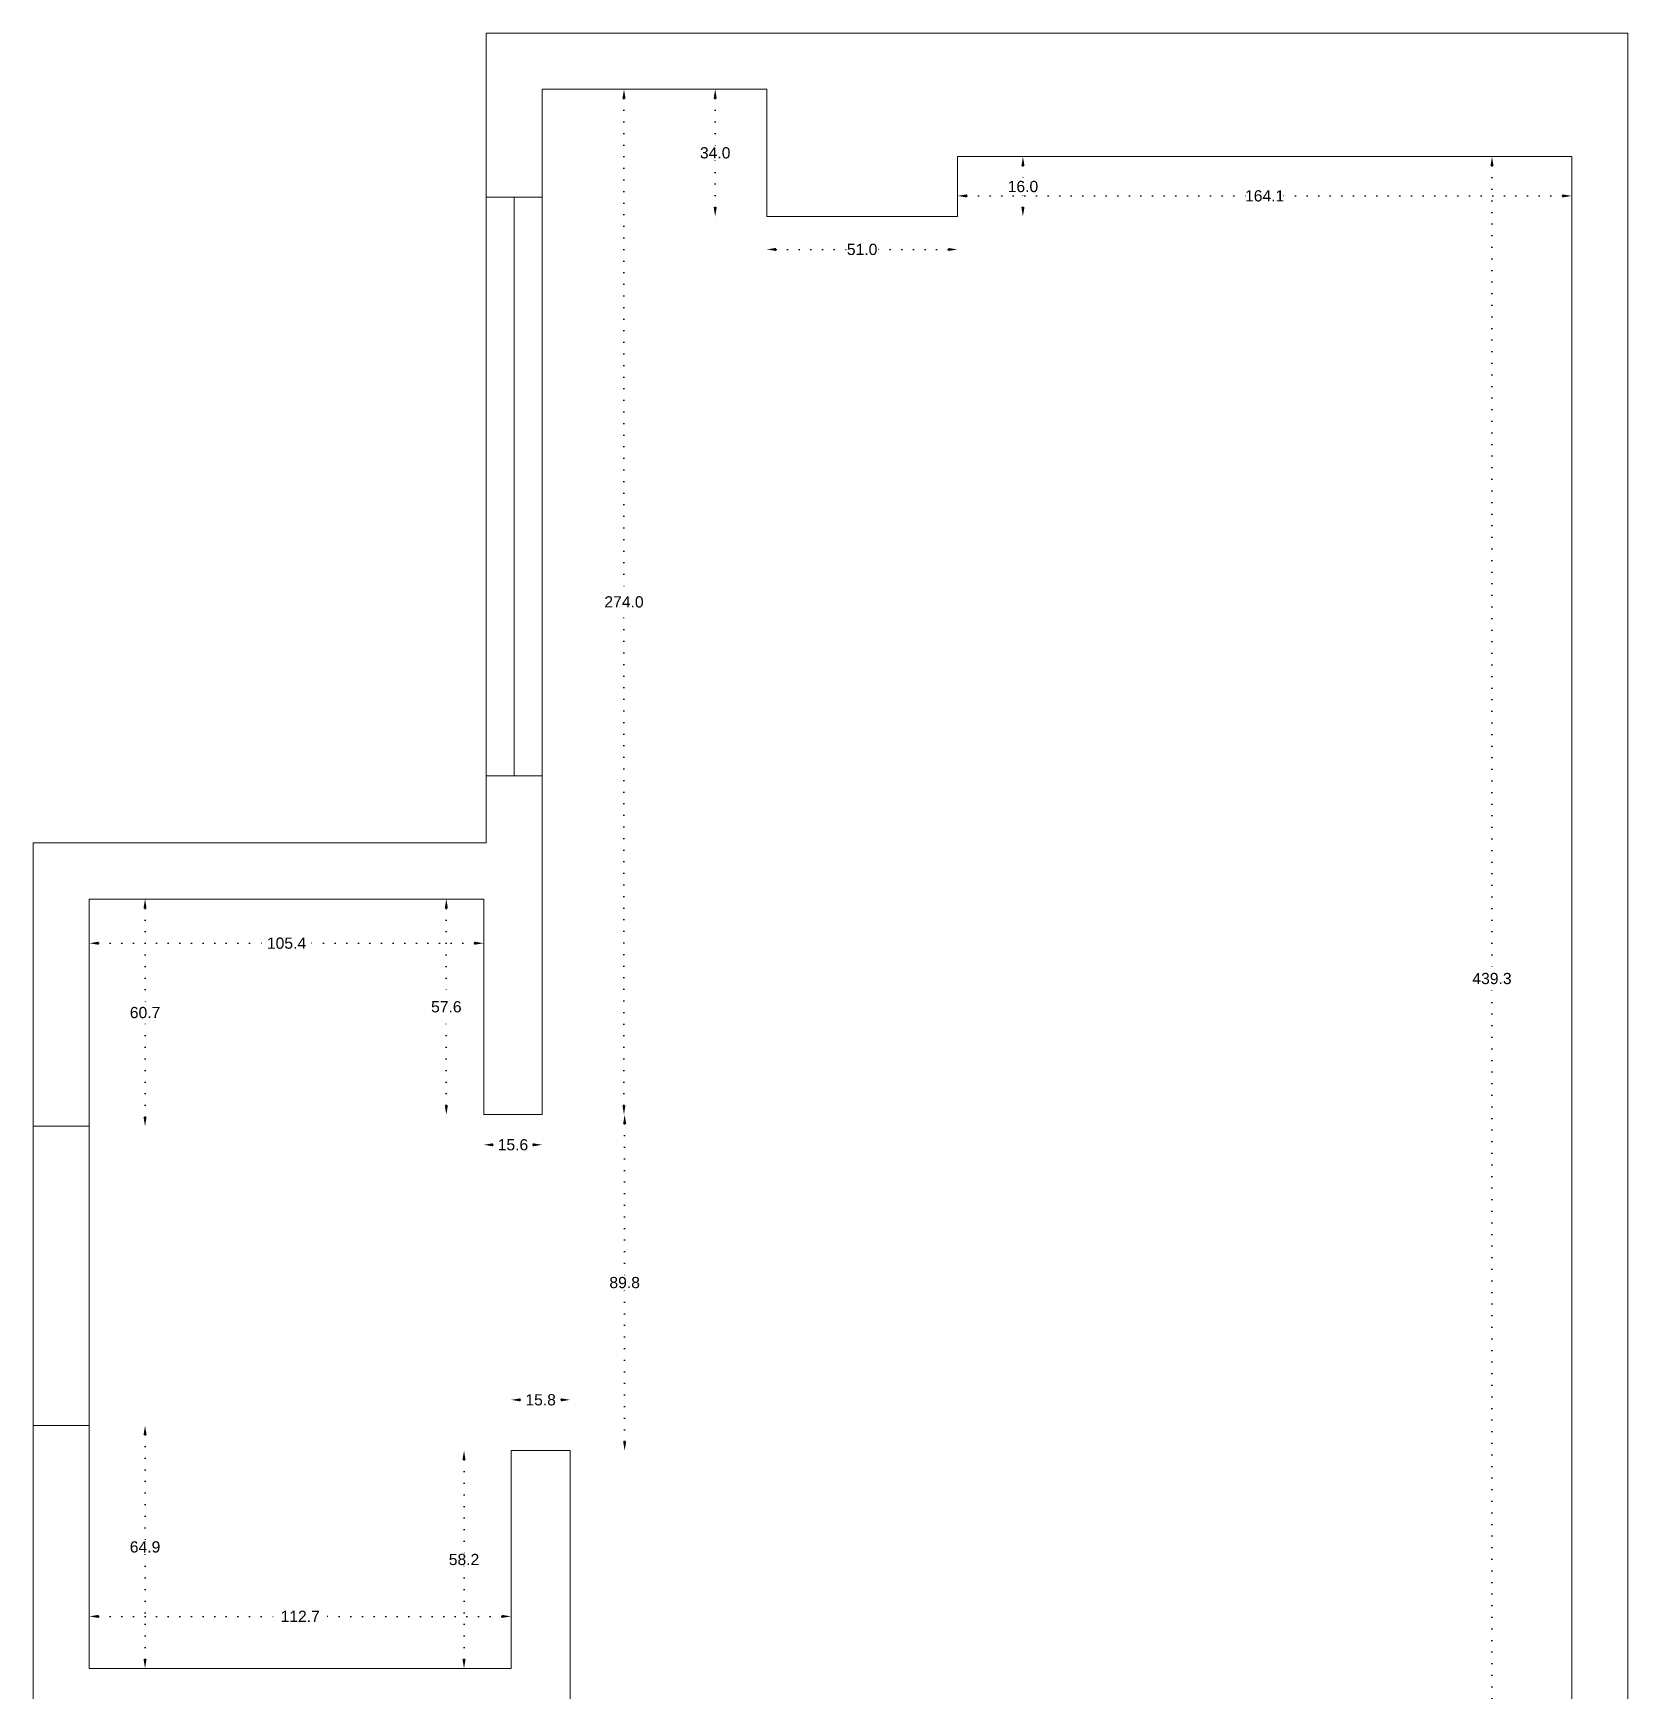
# Model space of a CAD drawing. Header units: centimetres. Extents: x 31 to 5445, y 74 to 2139.
# Drawn here: x 2190.2 to 2616.3, y 345.5 to 788.5 of the extents above; entities that cross this region are included whole.
import ezdxf

# ---------------------------------------------------------------- set-up
doc = ezdxf.new("R2010")
doc.units = ezdxf.units.CM
doc.header["$MEASUREMENT"] = 0
doc.linetypes.add('ACAD_ISO07W100', pattern=[3, 0, -3])
doc.styles.get("Standard").update_dxf_attribs({"font": 'arial.ttf'})
doc.dimstyles.get("Standard").update_dxf_attribs({"dimtxt": 3, "dimasz": 2.5, "dimexe": 0.18, "dimexo": 0.0625, "dimgap": 0.09, "dimtad": 0, "dimtih": 1, "dimtoh": 1, "dimdec": 1, "dimzin": 0, "dimdsep": 46, "dimtxsty": 'Standard', "dimcen": 0.09, "dimse1": 1, "dimse2": 1, "dimadec": 0, "dimazin": 0, "dimtfac": 1, "dimtdec": 1, "dimtofl": 0, "dimtmove": 0, "dimatfit": 3, "dimfxl": 1, "dimtolj": 1, "dimtzin": 0, "dimarcsym": 0})

# ---------------------------------------------------------------- blocks, each defined once
blk = doc.blocks.new('*D20')
at = {"color": 0, "linetype": 'ACAD_ISO07W100', "lineweight": -2, "transparency": 16777216}
for p, q in [((2580, 752.98), (2580, 537.45)), ((2580, 318.68), (2580, 534.21))]:
    blk.add_line(p, q, dxfattribs=at)
at = {"color": 0, "transparency": 16777216}
for points in [[(2579.58, 752.98), (2580.42, 752.98), (2580, 755.48)], [(2579.58, 318.68), (2580.42, 318.68), (2580, 316.18)]]:
    blk.add_solid(points, dxfattribs=at)
at = {"layer": 'Defpoints', "color": 0, "transparency": 16777216}
for p in [(2601.3, 755.48), (2580, 316.18), (2601.3, 316.18)]:
    blk.add_point(p, dxfattribs=at)
at = {"color": 0, "lineweight": 20, "transparency": 16777216, "insert": (2580, 535.83), "char_height": 3, "attachment_point": 5}
blk.add_mtext('\\A1;439.3', dxfattribs=at)
blk = doc.blocks.new('*D21')
at = {"color": 0, "linetype": 'ACAD_ISO07W100', "lineweight": -2, "transparency": 16777216}
for p, q in [((2439.7, 744.98), (2514.53, 744.98)), ((2598.8, 744.98), (2523.97, 744.98))]:
    blk.add_line(p, q, dxfattribs=at)
at = {"color": 0, "transparency": 16777216}
for points in [[(2439.7, 745.4), (2439.7, 744.57), (2437.2, 744.98)], [(2598.8, 745.4), (2598.8, 744.57), (2601.3, 744.98)]]:
    blk.add_solid(points, dxfattribs=at)
at = {"layer": 'Defpoints', "color": 0, "transparency": 16777216}
for p in [(2437.2, 755.48), (2601.3, 755.48), (2601.3, 744.98)]:
    blk.add_point(p, dxfattribs=at)
at = {"color": 0, "lineweight": 20, "transparency": 16777216, "insert": (2519.25, 744.98), "char_height": 3, "attachment_point": 5}
blk.add_mtext('\\A1;164.1', dxfattribs=at)
blk = doc.blocks.new('*D22')
at = {"color": 0, "linetype": 'ACAD_ISO07W100', "lineweight": -2, "transparency": 16777216}
for p, q in [((2454.67, 752.98), (2454.67, 749.1)), ((2454.67, 741.98), (2454.67, 745.86))]:
    blk.add_line(p, q, dxfattribs=at)
at = {"color": 0, "transparency": 16777216}
for points in [[(2454.25, 752.98), (2455.08, 752.98), (2454.67, 755.48)], [(2454.25, 741.98), (2455.08, 741.98), (2454.67, 739.48)]]:
    blk.add_solid(points, dxfattribs=at)
at = {"layer": 'Defpoints', "color": 0, "transparency": 16777216}
for p in [(2437.2, 755.48), (2454.67, 755.48), (2437.2, 739.48)]:
    blk.add_point(p, dxfattribs=at)
at = {"color": 0, "lineweight": 20, "transparency": 16777216, "insert": (2454.67, 747.48), "char_height": 3, "attachment_point": 5}
blk.add_mtext('\\A1;16.0', dxfattribs=at)
blk = doc.blocks.new('*D23')
at = {"color": 0, "linetype": 'ACAD_ISO07W100', "lineweight": -2, "transparency": 16777216}
for p, q in [((2388.7, 730.67), (2407.72, 730.67)), ((2434.7, 730.67), (2415.68, 730.67))]:
    blk.add_line(p, q, dxfattribs=at)
at = {"color": 0, "transparency": 16777216}
for points in [[(2388.7, 731.09), (2388.7, 730.26), (2386.2, 730.67)], [(2434.7, 731.09), (2434.7, 730.26), (2437.2, 730.67)]]:
    blk.add_solid(points, dxfattribs=at)
at = {"layer": 'Defpoints', "color": 0, "transparency": 16777216}
for p in [(2386.2, 739.48), (2437.2, 739.48), (2437.2, 730.67)]:
    blk.add_point(p, dxfattribs=at)
at = {"color": 0, "lineweight": 20, "transparency": 16777216, "insert": (2411.7, 730.67), "char_height": 3, "attachment_point": 5}
blk.add_mtext('\\A1;51.0', dxfattribs=at)
blk = doc.blocks.new('*D24')
at = {"color": 0, "linetype": 'ACAD_ISO07W100', "lineweight": -2, "transparency": 16777216}
for p, q in [((2372.44, 770.98), (2372.44, 758.1)), ((2372.44, 741.98), (2372.44, 754.86))]:
    blk.add_line(p, q, dxfattribs=at)
at = {"color": 0, "transparency": 16777216}
for points in [[(2372.02, 770.98), (2372.86, 770.98), (2372.44, 773.48)], [(2372.02, 741.98), (2372.86, 741.98), (2372.44, 739.48)]]:
    blk.add_solid(points, dxfattribs=at)
at = {"layer": 'Defpoints', "color": 0, "transparency": 16777216}
for p in [(2372.44, 773.48), (2386.2, 773.48), (2386.2, 739.48)]:
    blk.add_point(p, dxfattribs=at)
at = {"color": 0, "lineweight": 20, "transparency": 16777216, "insert": (2372.44, 756.48), "char_height": 3, "attachment_point": 5}
blk.add_mtext('\\A1;34.0', dxfattribs=at)
blk = doc.blocks.new('*D25')
at = {"color": 0, "linetype": 'ACAD_ISO07W100', "lineweight": -2, "transparency": 16777216}
for p, q in [((2348.07, 770.98), (2348.07, 638.1)), ((2348.07, 501.98), (2348.07, 634.86))]:
    blk.add_line(p, q, dxfattribs=at)
at = {"color": 0, "transparency": 16777216}
for points in [[(2347.65, 770.98), (2348.48, 770.98), (2348.07, 773.48)], [(2347.65, 501.98), (2348.48, 501.98), (2348.07, 499.48)]]:
    blk.add_solid(points, dxfattribs=at)
at = {"layer": 'Defpoints', "color": 0, "transparency": 16777216}
for p in [(2326.2, 773.48), (2348.07, 773.48), (2326.2, 499.48)]:
    blk.add_point(p, dxfattribs=at)
at = {"color": 0, "lineweight": 20, "transparency": 16777216, "insert": (2348.07, 636.48), "char_height": 3, "attachment_point": 5}
blk.add_mtext('\\A1;274.0', dxfattribs=at)
blk = doc.blocks.new('*D28')
at = {"color": 0, "linetype": 'ACAD_ISO07W100', "lineweight": -2, "transparency": 16777216}
for p, q in [((2348.25, 496.98), (2348.25, 456.2)), ((2348.25, 412.18), (2348.25, 452.96))]:
    blk.add_line(p, q, dxfattribs=at)
at = {"color": 0, "transparency": 16777216}
for points in [[(2347.83, 496.98), (2348.66, 496.98), (2348.25, 499.48)], [(2347.83, 412.18), (2348.66, 412.18), (2348.25, 409.68)]]:
    blk.add_solid(points, dxfattribs=at)
at = {"layer": 'Defpoints', "color": 0, "transparency": 16777216}
for p in [(2325.8, 499.48), (2348.25, 499.48), (2325.8, 409.68)]:
    blk.add_point(p, dxfattribs=at)
at = {"color": 0, "lineweight": 20, "transparency": 16777216, "insert": (2348.25, 454.58), "char_height": 3, "attachment_point": 5}
blk.add_mtext('\\A1;89.8', dxfattribs=at)
blk = doc.blocks.new('*D29')
at = {"color": 0, "linetype": 'ACAD_ISO07W100', "lineweight": -2, "transparency": 16777216}
for p, q in [((2320.4, 423.25), (2321.95, 423.25)), ((2331.2, 423.25), (2329.65, 423.25))]:
    blk.add_line(p, q, dxfattribs=at)
at = {"color": 0, "transparency": 16777216}
for points in [[(2320.4, 423.66), (2320.4, 422.83), (2317.9, 423.25)], [(2331.2, 423.66), (2331.2, 422.83), (2333.7, 423.25)]]:
    blk.add_solid(points, dxfattribs=at)
at = {"layer": 'Defpoints', "color": 0, "transparency": 16777216}
for p in [(2333.7, 423.25), (2317.9, 409.68), (2333.7, 409.68)]:
    blk.add_point(p, dxfattribs=at)
at = {"color": 0, "lineweight": 20, "transparency": 16777216, "insert": (2325.8, 423.25), "char_height": 3, "attachment_point": 5}
blk.add_mtext('\\A1;15.8', dxfattribs=at)
blk = doc.blocks.new('*D30')
at = {"color": 0, "linetype": 'ACAD_ISO07W100', "lineweight": -2, "transparency": 16777216}
for p, q in [((2313.1, 491.41), (2314.56, 491.41)), ((2323.7, 491.41), (2322.24, 491.41))]:
    blk.add_line(p, q, dxfattribs=at)
at = {"color": 0, "transparency": 16777216}
for points in [[(2313.1, 491.82), (2313.1, 490.99), (2310.6, 491.41)], [(2323.7, 491.82), (2323.7, 490.99), (2326.2, 491.41)]]:
    blk.add_solid(points, dxfattribs=at)
at = {"layer": 'Defpoints', "color": 0, "transparency": 16777216}
for p in [(2310.6, 499.48), (2326.2, 499.48), (2326.2, 491.41)]:
    blk.add_point(p, dxfattribs=at)
at = {"color": 0, "lineweight": 20, "transparency": 16777216, "insert": (2318.4, 491.41), "char_height": 3, "attachment_point": 5}
blk.add_mtext('\\A1;15.6', dxfattribs=at)
blk = doc.blocks.new('*D31')
at = {"color": 0, "linetype": 'ACAD_ISO07W100', "lineweight": -2, "transparency": 16777216}
for p, q in [((2300.6, 554.58), (2300.6, 529.9)), ((2300.6, 501.98), (2300.6, 526.66))]:
    blk.add_line(p, q, dxfattribs=at)
at = {"color": 0, "transparency": 16777216}
for points in [[(2300.18, 554.58), (2301.02, 554.58), (2300.6, 557.08)], [(2300.18, 501.98), (2301.02, 501.98), (2300.6, 499.48)]]:
    blk.add_solid(points, dxfattribs=at)
at = {"layer": 'Defpoints', "color": 0, "transparency": 16777216}
for p in [(2300.6, 557.08), (2310.6, 557.08), (2310.6, 499.48)]:
    blk.add_point(p, dxfattribs=at)
at = {"color": 0, "lineweight": 20, "transparency": 16777216, "insert": (2300.6, 528.28), "char_height": 3, "attachment_point": 5}
blk.add_mtext('\\A1;57.6', dxfattribs=at)
blk = doc.blocks.new('*D32')
at = {"color": 0, "linetype": 'ACAD_ISO07W100', "lineweight": -2, "transparency": 16777216}
for p, q in [((2207.7, 545.28), (2252.9, 545.28)), ((2308.1, 545.28), (2262.9, 545.28))]:
    blk.add_line(p, q, dxfattribs=at)
at = {"color": 0, "transparency": 16777216}
for points in [[(2207.7, 545.7), (2207.7, 544.87), (2205.2, 545.28)], [(2308.1, 545.7), (2308.1, 544.87), (2310.6, 545.28)]]:
    blk.add_solid(points, dxfattribs=at)
at = {"layer": 'Defpoints', "color": 0, "transparency": 16777216}
for p in [(2205.2, 557.08), (2310.6, 557.08), (2310.6, 545.28)]:
    blk.add_point(p, dxfattribs=at)
at = {"color": 0, "lineweight": 20, "transparency": 16777216, "insert": (2257.9, 545.28), "char_height": 3, "attachment_point": 5}
blk.add_mtext('\\A1;105.4', dxfattribs=at)
blk = doc.blocks.new('*D33')
at = {"color": 0, "linetype": 'ACAD_ISO07W100', "lineweight": -2, "transparency": 16777216}
for p, q in [((2220.1, 554.58), (2220.1, 528.35)), ((2220.1, 498.88), (2220.1, 525.11))]:
    blk.add_line(p, q, dxfattribs=at)
at = {"color": 0, "transparency": 16777216}
for points in [[(2219.68, 554.58), (2220.51, 554.58), (2220.1, 557.08)], [(2219.68, 498.88), (2220.51, 498.88), (2220.1, 496.38)]]:
    blk.add_solid(points, dxfattribs=at)
at = {"layer": 'Defpoints', "color": 0, "transparency": 16777216}
for p in [(2205.2, 557.08), (2205.2, 496.38), (2220.1, 496.38)]:
    blk.add_point(p, dxfattribs=at)
at = {"color": 0, "lineweight": 20, "transparency": 16777216, "insert": (2220.1, 526.73), "char_height": 3, "attachment_point": 5}
blk.add_mtext('\\A1;60.7', dxfattribs=at)
blk = doc.blocks.new('*D34')
at = {"color": 0, "linetype": 'ACAD_ISO07W100', "lineweight": -2, "transparency": 16777216}
for p, q in [((2220.1, 413.88), (2220.1, 385.55)), ((2220.1, 353.98), (2220.1, 382.31))]:
    blk.add_line(p, q, dxfattribs=at)
at = {"color": 0, "transparency": 16777216}
for points in [[(2219.68, 413.88), (2220.51, 413.88), (2220.1, 416.38)], [(2219.68, 353.98), (2220.51, 353.98), (2220.1, 351.48)]]:
    blk.add_solid(points, dxfattribs=at)
at = {"layer": 'Defpoints', "color": 0, "transparency": 16777216}
for p in [(2205.2, 416.38), (2205.2, 351.48), (2220.1, 351.48)]:
    blk.add_point(p, dxfattribs=at)
at = {"color": 0, "lineweight": 20, "transparency": 16777216, "insert": (2220.1, 383.93), "char_height": 3, "attachment_point": 5}
blk.add_mtext('\\A1;64.9', dxfattribs=at)
blk = doc.blocks.new('*D35')
at = {"color": 0, "linetype": 'ACAD_ISO07W100', "lineweight": -2, "transparency": 16777216}
for p, q in [((2207.7, 365.39), (2256.54, 365.39)), ((2315.4, 365.39), (2266.56, 365.39))]:
    blk.add_line(p, q, dxfattribs=at)
at = {"color": 0, "transparency": 16777216}
for points in [[(2207.7, 365.8), (2207.7, 364.97), (2205.2, 365.39)], [(2315.4, 365.8), (2315.4, 364.97), (2317.9, 365.39)]]:
    blk.add_solid(points, dxfattribs=at)
at = {"layer": 'Defpoints', "color": 0, "transparency": 16777216}
for p in [(2317.9, 365.39), (2205.2, 351.48), (2317.9, 351.48)]:
    blk.add_point(p, dxfattribs=at)
at = {"color": 0, "lineweight": 20, "transparency": 16777216, "insert": (2261.55, 365.39), "char_height": 3, "attachment_point": 5}
blk.add_mtext('\\A1;112.7', dxfattribs=at)
blk = doc.blocks.new('*D19')
at = {"color": 0, "linetype": 'ACAD_ISO07W100', "lineweight": -2, "transparency": 16777216}
for p, q in [((2305.33, 407.18), (2305.33, 382.2)), ((2305.33, 353.98), (2305.33, 378.96))]:
    blk.add_line(p, q, dxfattribs=at)
at = {"color": 0, "transparency": 16777216}
for points in [[(2304.91, 407.18), (2305.74, 407.18), (2305.33, 409.68)], [(2304.91, 353.98), (2305.74, 353.98), (2305.33, 351.48)]]:
    blk.add_solid(points, dxfattribs=at)
at = {"layer": 'Defpoints', "color": 0, "transparency": 16777216}
for p in [(2305.33, 409.68), (2317.9, 409.68), (2317.9, 351.48)]:
    blk.add_point(p, dxfattribs=at)
at = {"color": 0, "lineweight": 20, "transparency": 16777216, "insert": (2305.33, 380.58), "char_height": 3, "attachment_point": 5}
blk.add_mtext('\\A1;58.2', dxfattribs=at)

msp = doc.modelspace()

# ---------------------------------------------------------------- linework, layer by layer
at = {"lineweight": 20}
for p, q in [((2616.3, 788.48), (2311.2, 788.48)), ((2311.2, 788.48), (2311.2, 572.08)), ((2616.3, 290.58), (2616.3, 788.48)), ((2386.2, 773.48), (2326.2, 773.48)), ((2326.2, 773.48), (2326.2, 499.48)), ((2326.2, 773.48), (2326.2, 744.68)), ((2386.2, 739.48), (2386.2, 773.48)), ((2601.3, 755.48), (2437.2, 755.48)), ((2437.2, 755.48), (2437.2, 739.48)), ((2601.3, 316.18), (2601.3, 755.48)), ((2326.2, 744.68), (2311.2, 744.68)), ((2311.2, 744.68), (2311.2, 589.98)), ((2318.7, 744.68), (2318.7, 589.98)), ((2437.2, 739.48), (2386.2, 739.48)), ((2311.2, 589.98), (2326.2, 589.98)), ((2311.2, 572.08), (2190.2, 572.08)), ((2190.2, 572.08), (2190.2, 336.48)), ((2310.6, 557.08), (2205.2, 557.08)), ((2205.2, 557.08), (2205.2, 496.38)), ((2310.6, 499.48), (2310.6, 557.08)), ((2205.2, 496.38), (2190.2, 496.38)), ((2205.2, 496.38), (2205.2, 416.38)), ((2326.2, 499.48), (2310.6, 499.48)), ((2205.2, 416.38), (2190.2, 416.38)), ((2205.2, 416.38), (2205.2, 351.48)), ((2317.9, 351.48), (2317.9, 409.68)), ((2317.9, 409.68), (2333.7, 409.68)), ((2333.7, 409.68), (2333.7, 290.58)), ((2205.2, 351.48), (2317.9, 351.48))]:
    msp.add_line(p, q, dxfattribs=at)

# ---------------------------------------------------------------- dimensions: what is measured, and where the dimension line sits
for base, p1, p2, picture, middle in [((2348.07, 773.48), (2326.2, 499.48), (2326.2, 773.48), '*D25', (2348.07, 636.48)), ((2372.44, 773.48), (2386.2, 739.48), (2386.2, 773.48), '*D24', (2372.44, 756.48)), ((2454.67, 755.48), (2437.2, 739.48), (2437.2, 755.48), '*D22', (2454.67, 747.48)), ((2580, 316.18), (2601.3, 755.48), (2601.3, 316.18), '*D20', (2580, 535.83)), ((2220.1, 496.38), (2205.2, 557.08), (2205.2, 496.38), '*D33', (2220.1, 526.73)), ((2300.6, 557.08), (2310.6, 499.48), (2310.6, 557.08), '*D31', (2300.6, 528.28)), ((2348.25, 499.48), (2325.8, 409.68), (2325.8, 499.48), '*D28', (2348.25, 454.58)), ((2220.1, 351.48), (2205.2, 416.38), (2205.2, 351.48), '*D34', (2220.1, 383.93)), ((2305.33, 409.68), (2317.9, 351.48), (2317.9, 409.68), '*D19', (2305.33, 380.58))]:
    dim = msp.add_linear_dim(base=base, p1=p1, p2=p2, angle=90, dimstyle='Standard', dxfattribs=at)
    dim.commit()
    dim.dimension.update_dxf_attribs({"geometry": picture, "text_midpoint": middle})
for base, p1, p2, picture, middle in [((2601.3, 744.98), (2437.2, 755.48), (2601.3, 755.48), '*D21', (2519.25, 744.98)), ((2437.2, 730.67), (2386.2, 739.48), (2437.2, 739.48), '*D23', (2411.7, 730.67)), ((2310.6, 545.28), (2205.2, 557.08), (2310.6, 557.08), '*D32', (2257.9, 545.28)), ((2326.2, 491.41), (2310.6, 499.48), (2326.2, 499.48), '*D30', (2318.4, 491.41)), ((2333.7, 423.25), (2317.9, 409.68), (2333.7, 409.68), '*D29', (2325.8, 423.25)), ((2317.9, 365.39), (2205.2, 351.48), (2317.9, 351.48), '*D35', (2261.55, 365.39))]:
    dim = msp.add_linear_dim(base=base, p1=p1, p2=p2, dimstyle='Standard', dxfattribs=at)
    dim.commit()
    dim.dimension.update_dxf_attribs({"geometry": picture, "text_midpoint": middle})

doc.saveas('drawing.dxf')
